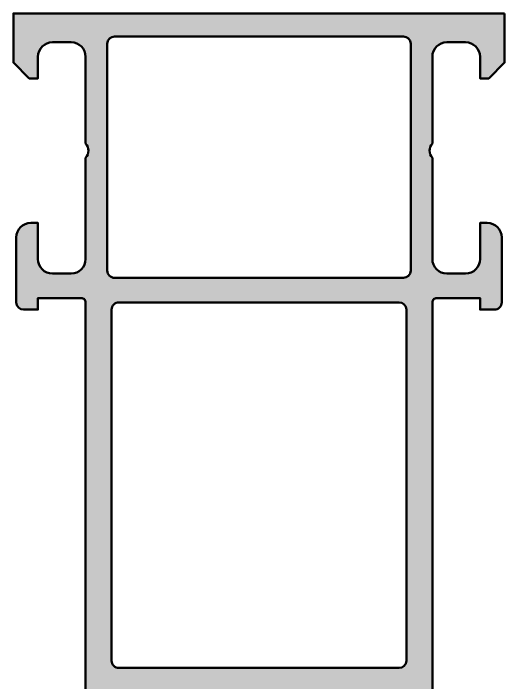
# Model space of a CAD drawing. Extents: x 0 to 94, y 0 to 99.8.
# Drawn here: x 30 to 64, y 53.49 to 99.8 of the extents above; entities that cross this region are included whole.
import ezdxf

# ---------------------------------------------------------------- set-up
doc = ezdxf.new("R2010")
doc.units = 0
doc.layers.add('0S-Alu contour', color=7, linetype='Continuous', lineweight=50)
doc.layers.add('0S-Alu hatch', color=252, linetype='Continuous', lineweight=25)

# ---------------------------------------------------------------- blocks, each defined once
blk = doc.blocks.new('438700__D1A21ECE_C830_4A65_B148_EE9C8111300F_')
at = {"layer": '0S-Alu hatch'}
h = blk.add_hatch(color=256, dxfattribs=at)
edge = h.paths.add_edge_path()
edge.add_line((64.00000000000011, 99.8), (30, 99.8))
edge.add_line((30, 99.8), (30, 96.39999999999979))
edge.add_line((30, 96.39999999999979), (31.10000000000002, 95.30000000000005))
edge.add_line((31.10000000000002, 95.30000000000005), (31.70000000000016, 95.29999999999994))
edge.add_line((31.70000000000016, 95.29999999999994), (31.70000000000005, 96.79999999999998))
edge.add_ellipse((32.70000000000011, 96.79999999999993), major_axis=(-1.000000000000063, 0), ratio=1, start_angle=269.99999999999716, end_angle=360, ccw=False)
edge.add_line((32.70000000000016, 97.80000000000001), (34.00000000000011, 97.80000000000001))
edge.add_ellipse((34.00000000000001, 96.80000000000001), major_axis=(-0.9999999999999857, 0), ratio=1, start_angle=180, end_angle=269.99999999999386, ccw=False)
edge.add_line((35, 96.79999999999998), (35, 90.8))
edge.add_ellipse((34.47500000000001, 90.29999999999998), major_axis=(-0.7249999999999939, 0), ratio=1, start_angle=136.397181027296, end_angle=223.6028189727041, ccw=False)
edge.add_line((35, 89.8), (35, 82.79999999999994))
edge.add_ellipse((34.00000000000016, 82.79999999999986), major_axis=(-0.9999999999998436, 0), ratio=1, start_angle=90.00000000000728, end_angle=180, ccw=False)
edge.add_line((34.00000000000029, 81.79999999999998), (32.70000000000016, 81.79999999999988))
edge.add_ellipse((32.70000000000019, 82.80000000000003), major_axis=(-1.000000000000142, 0), ratio=1, start_angle=0, end_angle=89.9999999999983, ccw=False)
edge.add_line((31.70000000000004, 82.80000000000003), (31.69999999999993, 85.29999999999988))
edge.add_line((31.69999999999993, 85.29999999999988), (31.19999999999988, 85.29999999999994))
edge.add_arc((31.19999999999996, 84.30000000000003), 0.9999999999999147, 90.00000000000487, 180)
edge.add_line((30.20000000000005, 84.30000000000003), (30.20000000000005, 79.8))
edge.add_arc((30.70000000000005, 79.8), 0.5, 180, 270)
edge.add_line((30.70000000000005, 79.29999999999998), (31.70000000000005, 79.29999999999998))
edge.add_line((31.70000000000005, 79.29999999999998), (31.70000000000005, 80.09999999999997))
edge.add_line((31.70000000000005, 80.09999999999997), (34.69999999999993, 80.09999999999997))
edge.add_ellipse((34.70000000000005, 79.8), major_axis=(-0.2999999999999545, 0), ratio=1, start_angle=180, end_angle=270.0000000000217, ccw=False)
edge.add_line((35, 79.8), (35, 52.49999999999984))
edge.add_ellipse((34.92116355345693, 52.2324794080067), major_axis=(-0.2788950563274561, 0), ratio=1, start_angle=178.8354106259059, end_angle=253.58012358050308, ccw=False)
edge.add_line((35.200001, 52.22681100000834), (35.200001, 51.77321700000835))
edge.add_ellipse((34.92113290435684, 51.76755634053129), major_axis=(-0.2789255417371434, 0), ratio=1, start_angle=106.4245945553553, end_angle=181.1628700728862, ccw=False)
edge.add_line((35.00000000000001, 51.50001300000835), (35.00000000000001, 49.62000199999984))
edge.add_arc((35.30000000000001, 49.62000199999984), 0.3000000000000043, 180, 270.0000000000013)
edge.add_line((35.30000000000001, 49.32000199999984), (36.2799743190428, 49.32000199999983))
edge.add_arc((36.2799743190428, 49.62000199999984), 0.3000000000000043, 270.0000000000013, 360)
edge.add_line((36.5799743190428, 49.62000199999984), (36.57997431904279, 52.37999999999983))
edge.add_ellipse((36.69997431904278, 52.37999999999983), major_axis=(-0.1199999999999903, 0), ratio=1, start_angle=269.9999999999932, end_angle=360, ccw=False)
edge.add_line((36.6999743190428, 52.49999999999982), (41.00000000000004, 52.49999999999969))
edge.add_ellipse((41.00000000000005, 51.99999999999969), major_axis=(-0.5, 0), ratio=1, start_angle=180, end_angle=270.0000000000008, ccw=False)
edge.add_line((41.50000000000005, 51.99999999999969), (41.50000000000005, 51.29999999999967))
edge.add_line((41.50000000000005, 51.29999999999967), (40.11850454237769, 48.90717967697215))
edge.add_arc((40.23811978464835, 48.838119784648), 0.1381197846482973, 150.0000000000003, 275.6225775507925)
edge.add_arc((39.7617767588263, 53.67660886184737), 4.999999999999853, 275.6225775507932, 342.2515836439298)
edge.add_ellipse((45.00000000000047, 51.99999999999945), major_axis=(-0.5000000000005257, 0), ratio=1, start_angle=270.0000000000041, end_angle=342.2515836439336, ccw=False)
edge.add_line((45.00000000000044, 52.49999999999999), (48.99999999999973, 52.49999999999998))
edge.add_ellipse((48.99999999999976, 51.99999999999962), major_axis=(-0.5000000000003553, 0), ratio=1, start_angle=197.7484163560693, end_angle=270.00000000000324, ccw=False)
edge.add_arc((54.2382232411739, 53.67660886184752), 4.999999999999998, 197.74841635607, 264.3774224492066)
edge.add_arc((53.76188021535181, 48.83811978464802), 0.1381197846482954, 264.3774224492049, 389.9999999999957)
edge.add_line((53.88149545762248, 48.90717967697216), (52.50000000000011, 51.29999999999969))
edge.add_line((52.50000000000011, 51.29999999999969), (52.50000000000011, 51.9999999999997))
edge.add_ellipse((53.00000000000011, 51.9999999999997), major_axis=(-0.5, 0), ratio=1, start_angle=270.0000000000008, end_angle=360, ccw=False)
edge.add_line((53.00000000000011, 52.4999999999997), (57.30002568095745, 52.4999999999997))
edge.add_ellipse((57.30002568095745, 52.37999999999984), major_axis=(-0.1199999999998624, 0), ratio=1, start_angle=180, end_angle=270.0000000000034, ccw=False)
edge.add_line((57.42002568095731, 52.37999999999983), (57.42002568095732, 49.62000199999984))
edge.add_arc((57.72002568095733, 49.62000199999984), 0.3000000000000114, 180, 270)
edge.add_line((57.72002568095733, 49.32000199999983), (58.7000000000001, 49.32000199999983))
edge.add_arc((58.70000000000011, 49.62000199999984), 0.3000000000000043, 269.9999999999986, 360)
edge.add_line((59.00000000000011, 49.62000199999984), (59.00000000000011, 51.50001300000835))
edge.add_ellipse((59.07886709564327, 51.76755634053129), major_axis=(-0.2789255417371423, 0), ratio=1, start_angle=-1.1628700728862214, end_angle=73.57540544464621, ccw=False)
edge.add_line((58.79999900000012, 51.77321700000835), (58.79999900000012, 52.22681100000833))
edge.add_ellipse((59.07883644654318, 52.23247940800671), major_axis=(-0.2788950563274521, 0), ratio=1, start_angle=-73.58012358050439, end_angle=1.1645893740982274, ccw=False)
edge.add_line((59.00000000000011, 52.49999999999984), (59, 79.80000000000021))
edge.add_ellipse((59.29999999999985, 79.80000000000014), major_axis=(-0.299999999999855, 0), ratio=1, start_angle=269.999999999981, end_angle=360, ccw=False)
edge.add_line((59.29999999999996, 80.1), (62.29999999999995, 80.0999999999999))
edge.add_line((62.29999999999995, 80.0999999999999), (62.29999999999996, 79.30000000000011))
edge.add_line((62.29999999999996, 79.30000000000011), (63.30000000000007, 79.29999999999994))
edge.add_arc((63.30000000000016, 79.79999999999971), 0.4999999999998011, 269.9999999999894, 360)
edge.add_line((63.79999999999996, 79.79999999999971), (63.79999999999995, 84.29999999999998))
edge.add_arc((62.79999999999995, 84.29999999999998), 1, 0, 90)
edge.add_line((62.79999999999995, 85.29999999999998), (62.29999999999995, 85.29999999999998))
edge.add_line((62.29999999999995, 85.29999999999998), (62.30000000000007, 82.79999999999998))
edge.add_ellipse((61.30000000000006, 82.80000000000001), major_axis=(-1.000000000000007, 0), ratio=1, start_angle=90.0000000000004, end_angle=180, ccw=False)
edge.add_line((61.30000000000006, 81.80000000000001), (60, 81.79999999999998))
edge.add_ellipse((59.99999999999997, 82.79999999999997), major_axis=(-0.9999999999999715, 0), ratio=1, start_angle=0, end_angle=90.00000000000159, ccw=False)
edge.add_line((59, 82.79999999999997), (59, 89.8))
edge.add_ellipse((59.52499999999999, 90.29999999999998), major_axis=(-0.7249999999999939, 0), ratio=1, start_angle=-43.602818972704085, end_angle=43.602818972704085, ccw=False)
edge.add_line((59, 90.8), (59, 96.79999999999998))
edge.add_ellipse((60.00000000000013, 96.79999999999986), major_axis=(-1.000000000000127, 0), ratio=1, start_angle=269.9999999999935, end_angle=360, ccw=False)
edge.add_line((60.00000000000024, 97.79999999999998), (61.29999999999977, 97.80000000000001))
edge.add_ellipse((61.29999999999986, 96.79999999999993), major_axis=(-1.000000000000085, 0), ratio=1, start_angle=180, end_angle=270.0000000000049, ccw=False)
edge.add_line((62.29999999999995, 96.79999999999993), (62.29999999999984, 95.29999999999998))
edge.add_line((62.29999999999984, 95.29999999999998), (62.90000000000032, 95.29999999999994))
edge.add_line((62.90000000000032, 95.29999999999994), (63.99999999999988, 96.40000000000032))
edge.add_line((63.99999999999988, 96.40000000000032), (64.00000000000011, 99.8))
edge = h.paths.add_edge_path()
edge.add_ellipse((56.6999999999997, 79.29999999999994), major_axis=(-0.5000000000002274, 0), ratio=1, start_angle=180, end_angle=269.9999999999935, ccw=False)
edge.add_line((57.19999999999993, 79.29999999999994), (57.19999999999994, 55.00000000000004))
edge.add_ellipse((56.69999999999988, 55.00000000000004), major_axis=(-0.500000000000057, 0), ratio=1, start_angle=90.00000000001302, end_angle=180, ccw=False)
edge.add_line((56.69999999999999, 54.49999999999999), (37.30000000000018, 54.49999999999999))
edge.add_ellipse((37.29999999999998, 55.00000000000001), major_axis=(-0.5000000000000214, 0), ratio=1, start_angle=0, end_angle=90.00000000002359, ccw=False)
edge.add_line((36.79999999999996, 54.99999999999992), (36.79999999999996, 79.3000000000001))
edge.add_ellipse((37.29999999999992, 79.30000000000008), major_axis=(-0.4999999999999574, 0), ratio=1, start_angle=269.9999999999959, end_angle=360, ccw=False)
edge.add_line((37.29999999999995, 79.80000000000005), (56.69999999999976, 79.80000000000017))
edge = h.paths.add_edge_path()
edge.add_line((57.00000000000004, 81.50000000000003), (37.00000000000006, 81.50000000000003))
edge.add_ellipse((37.00000000000003, 82.00000000000009), major_axis=(-0.5000000000000285, 0), ratio=1, start_angle=0, end_angle=90.00000000000318, ccw=False)
edge.add_line((36.5, 82.00000000000004), (36.5, 97.69999999999992))
edge.add_ellipse((36.99999999999994, 97.69999999999992), major_axis=(-0.4999999999999432, 0), ratio=1, start_angle=270.0000000000065, end_angle=360, ccw=False)
edge.add_line((36.99999999999989, 98.19999999999986), (57, 98.19999999999997))
edge.add_ellipse((57, 97.69999999999997), major_axis=(-0.5, 0), ratio=1, start_angle=180, end_angle=270, ccw=False)
edge.add_line((57.5, 97.69999999999997), (57.5, 82.00000000000006))
edge.add_ellipse((57, 82.00000000000006), major_axis=(-0.5, 0), ratio=1, start_angle=90.00000000000489, end_angle=180, ccw=False)
at = {"layer": '0S-Alu contour', "color": 7}
for points in [[(64.00000000000011, 99.8), (30, 99.8), (30, 96.39999999999979), (31.10000000000002, 95.30000000000005), (31.70000000000016, 95.29999999999994), (31.70000000000005, 96.79999999999998)], [(62.29999999999995, 96.79999999999993), (62.29999999999984, 95.29999999999998), (62.90000000000032, 95.29999999999994), (63.99999999999988, 96.40000000000032), (64.00000000000011, 99.8)], [(36.99999999999989, 98.19999999999986), (57, 98.19999999999997)], [(32.70000000000016, 97.80000000000001), (34.00000000000011, 97.80000000000001)], [(60.00000000000024, 97.79999999999998), (61.29999999999977, 97.80000000000001)], [(36.5, 82.00000000000004), (36.5, 97.69999999999992)], [(57.5, 97.69999999999997), (57.5, 82.00000000000006)], [(35, 96.79999999999998), (35, 90.8)], [(59, 90.8), (59, 96.79999999999998)], [(35, 89.8), (35, 82.79999999999994)], [(59, 82.79999999999997), (59, 89.8)], [(31.70000000000004, 82.80000000000003), (31.69999999999993, 85.29999999999988), (31.19999999999988, 85.29999999999994)], [(62.79999999999995, 85.29999999999998), (62.29999999999995, 85.29999999999998), (62.30000000000007, 82.79999999999998)], [(30.20000000000005, 84.30000000000003), (30.20000000000005, 79.8)], [(63.79999999999996, 79.79999999999971), (63.79999999999995, 84.29999999999998)], [(34.00000000000029, 81.79999999999998), (32.70000000000016, 81.79999999999988)], [(61.30000000000006, 81.80000000000001), (60, 81.79999999999998)], [(57.00000000000004, 81.50000000000003), (37.00000000000006, 81.50000000000003)], [(30.70000000000005, 79.29999999999998), (31.70000000000005, 79.29999999999998), (31.70000000000005, 80.09999999999997), (34.69999999999993, 80.09999999999997)], [(35, 79.8), (35, 52.49999999999984)], [(37.29999999999995, 79.80000000000005), (56.69999999999976, 79.80000000000017)], [(59.00000000000011, 52.49999999999984), (59, 79.80000000000021)], [(59.29999999999996, 80.1), (62.29999999999995, 80.0999999999999), (62.29999999999996, 79.30000000000011), (63.30000000000007, 79.29999999999994)], [(36.79999999999996, 54.99999999999992), (36.79999999999996, 79.3000000000001)], [(57.19999999999993, 79.29999999999994), (57.19999999999994, 55.00000000000004)], [(56.69999999999999, 54.49999999999999), (37.30000000000018, 54.49999999999999)], [(36.5799743190428, 49.62000199999984), (36.57997431904279, 52.37999999999983)], [(36.6999743190428, 52.49999999999982), (41.00000000000004, 52.49999999999969)], [(45.00000000000044, 52.49999999999999), (48.99999999999973, 52.49999999999998)], [(53.00000000000011, 52.4999999999997), (57.30002568095745, 52.4999999999997)], [(57.42002568095731, 52.37999999999983), (57.42002568095732, 49.62000199999984)], [(35.200001, 52.22681100000834), (35.200001, 51.77321700000835)], [(41.50000000000005, 51.99999999999969), (41.50000000000005, 51.29999999999967), (40.11850454237769, 48.90717967697215)], [(53.88149545762248, 48.90717967697216), (52.50000000000011, 51.29999999999969), (52.50000000000011, 51.9999999999997)], [(58.79999900000012, 51.77321700000835), (58.79999900000012, 52.22681100000833)], [(35.00000000000001, 51.50001300000835), (35.00000000000001, 49.62000199999984)], [(59.00000000000011, 49.62000199999984), (59.00000000000011, 51.50001300000835)], [(35.30000000000001, 49.32000199999984), (36.2799743190428, 49.32000199999983)], [(57.72002568095733, 49.32000199999983), (58.7000000000001, 49.32000199999983)]]:
    blk.add_lwpolyline(points, dxfattribs=at)
at = {"layer": '0S-Alu contour', "color": 7, "extrusion": (0, 0, -1)}
for centre, radius, start, end in [((-36.99999999999994, 97.69999999999992), 0.4999999999999432, 0, 89.99999999999349), ((-57, 97.69999999999997), 0.5, 90, 180), ((-32.70000000000011, 96.79999999999993), 1.000000000000063, 0, 90.00000000000286), ((-34.00000000000001, 96.80000000000001), 0.9999999999999857, 90.00000000000612, 180), ((-60.00000000000013, 96.79999999999986), 1.000000000000127, 0, 90.00000000000651), ((-61.29999999999986, 96.79999999999993), 1.000000000000085, 89.99999999999511, 180), ((-34.47500000000001, 90.29999999999998), 0.7249999999999939, 136.3971810272959, 223.6028189727041), ((-59.52499999999999, 90.29999999999998), 0.7249999999999939, 316.3971810272959, 43.6028189727041), ((-32.70000000000019, 82.80000000000003), 1.000000000000142, 270.0000000000017, 0), ((-34.00000000000016, 82.79999999999986), 0.9999999999998436, 180, 269.9999999999927), ((-59.99999999999997, 82.79999999999997), 0.9999999999999715, 269.9999999999984, 0), ((-61.30000000000006, 82.80000000000001), 1.000000000000007, 180, 269.9999999999996), ((-37.00000000000003, 82.00000000000009), 0.5000000000000285, 269.9999999999968, 0), ((-57, 82.00000000000006), 0.5, 180, 269.9999999999951), ((-34.70000000000005, 79.8), 0.2999999999999545, 89.99999999997831, 180), ((-37.29999999999992, 79.30000000000008), 0.4999999999999574, 0, 90.00000000000406), ((-56.6999999999997, 79.29999999999994), 0.5000000000002274, 90.00000000000651, 180), ((-59.29999999999985, 79.80000000000014), 0.299999999999855, 0, 90.000000000019), ((-37.29999999999998, 55.00000000000001), 0.5000000000000214, 269.9999999999764, 0), ((-56.69999999999988, 55.00000000000004), 0.500000000000057, 180, 269.999999999987), ((-34.92116355345693, 52.2324794080067), 0.2788950563274561, 106.4198764194969, 181.1645893740941), ((-36.69997431904278, 52.37999999999983), 0.1199999999999903, 0, 90.0000000000068), ((-41.00000000000005, 51.99999999999969), 0.5, 89.9999999999992, 180), ((-45.00000000000047, 51.99999999999945), 0.5000000000005257, 17.7484163560664, 89.99999999999594), ((-48.99999999999976, 51.99999999999962), 0.5000000000003553, 89.99999999999675, 162.2515836439307), ((-53.00000000000011, 51.9999999999997), 0.5, 0, 89.9999999999992), ((-57.30002568095745, 52.37999999999984), 0.1199999999998624, 89.99999999999662, 180), ((-59.07883644654318, 52.23247940800671), 0.2788950563274521, 358.8354106259018, 73.58012358050449), ((-34.92113290435684, 51.76755634053129), 0.2789255417371434, 178.8371299271138, 253.5754054446447), ((-59.07886709564327, 51.76755634053129), 0.2789255417371423, 286.4245945553538, 1.162870072886224)]:
    blk.add_arc(centre, radius, start, end, dxfattribs=at)
at = {"layer": '0S-Alu contour', "color": 7}
for centre, radius, start, end in [((31.19999999999996, 84.30000000000003), 0.9999999999999147, 90.00000000000487, 180), ((62.79999999999995, 84.29999999999998), 1, 0, 90), ((30.70000000000005, 79.8), 0.5, 180, 270), ((63.30000000000016, 79.79999999999971), 0.4999999999998011, 269.9999999999894, 0), ((39.7617767588263, 53.67660886184737), 4.999999999999853, 275.6225775507932, 342.2515836439298), ((54.2382232411739, 53.67660886184752), 4.999999999999998, 197.74841635607, 264.3774224492066), ((35.30000000000001, 49.62000199999984), 0.3000000000000043, 180, 270.0000000000013), ((36.2799743190428, 49.62000199999984), 0.3000000000000043, 270.0000000000013, 0), ((57.72002568095733, 49.62000199999984), 0.3000000000000114, 180, 270), ((58.70000000000011, 49.62000199999984), 0.3000000000000043, 269.9999999999986, 0), ((40.23811978464835, 48.838119784648), 0.1381197846482973, 150.0000000000003, 275.6225775507925), ((53.76188021535181, 48.83811978464802), 0.1381197846482954, 264.3774224492049, 29.99999999999571)]:
    blk.add_arc(centre, radius, start, end, dxfattribs=at)
blk = doc.blocks.new('439500__A08A2BDB_4A1E_4604_891D_17497E5ABDFE_')
at = {"layer": '0S-Alu contour', "color": 7}
blk.add_blockref('438700__D1A21ECE_C830_4A65_B148_EE9C8111300F_', (0, 0), dxfattribs=at)

msp = doc.modelspace()

# ---------------------------------------------------------------- block references
at = {"layer": '0S-Alu contour', "color": 7}
msp.add_blockref('439500__A08A2BDB_4A1E_4604_891D_17497E5ABDFE_', (0, 0), dxfattribs=at)

doc.saveas('drawing.dxf')
